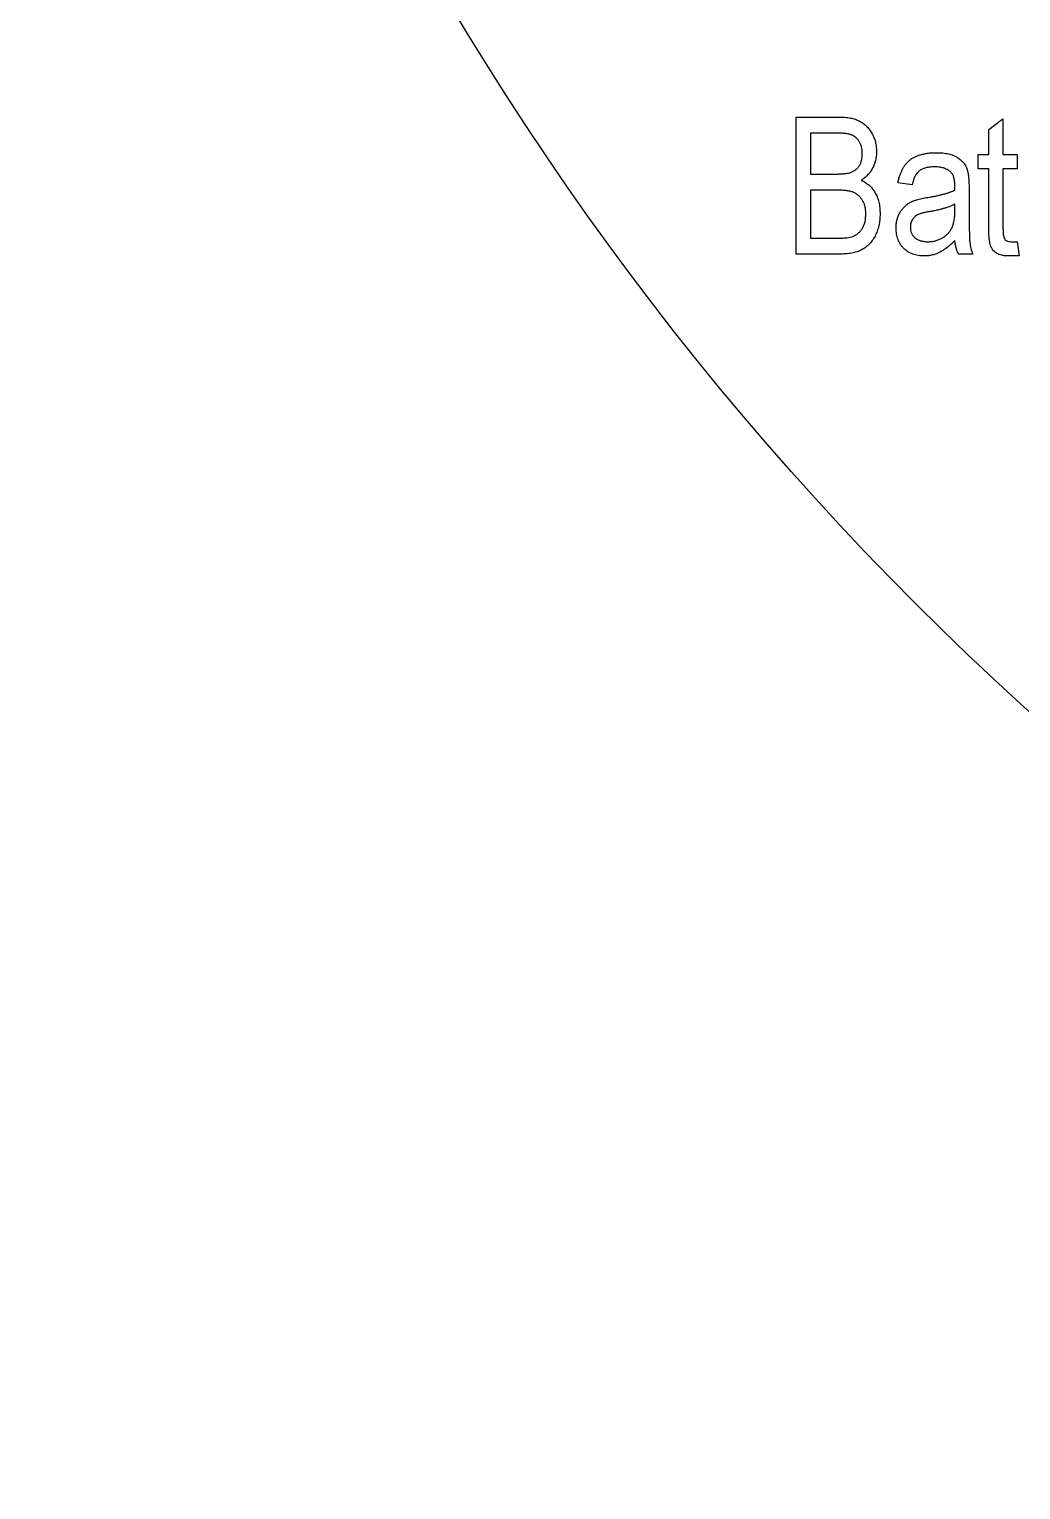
# Model space of a CAD drawing. Header units: millimetres. Extents: x -34 to 34, y -34 to 34.
# Drawn here: x -34 to -22.86, y -34 to -17.59 of the extents above; entities that cross this region are included whole.
import ezdxf

# ---------------------------------------------------------------- set-up
doc = ezdxf.new("R2010")
doc.units = ezdxf.units.MM

msp = doc.modelspace()

# ---------------------------------------------------------------- linework, layer by layer
at = {"color": 7, "linetype": 'Continuous', "lineweight": 25}
for p, q in [((-25.381, -20.114), (-25.381, -18.573)), ((-25.381, -18.573), (-24.903, -18.573)), ((-23.219, -18.713), (-23.059, -18.593)), ((-23.059, -18.593), (-23.059, -18.994)), ((-24.959, -18.753), (-25.221, -18.753)), ((-25.221, -18.753), (-25.221, -19.214)), ((-23.219, -18.994), (-23.219, -18.713)), ((-23.339, -19.154), (-23.339, -18.994)), ((-23.339, -18.994), (-23.219, -18.994)), ((-23.059, -18.994), (-22.899, -18.994)), ((-22.899, -18.994), (-22.899, -19.154)), ((-23.219, -19.154), (-23.339, -19.154)), ((-23.219, -19.794), (-23.219, -19.154)), ((-22.899, -19.154), (-23.059, -19.154)), ((-23.059, -19.154), (-23.059, -19.817)), ((-25.221, -19.214), (-24.938, -19.214)), ((-24.08, -19.334), (-24.24, -19.314)), ((-23.6, -19.394), (-23.6, -19.348)), ((-24.925, -19.394), (-25.221, -19.394)), ((-25.221, -19.394), (-25.221, -19.934)), ((-23.44, -19.395), (-23.44, -19.647)), ((-23.6, -19.621), (-23.6, -19.554)), ((-25.221, -19.934), (-24.903, -19.934)), ((-22.969, -19.974), (-22.899, -19.974)), ((-22.899, -19.974), (-22.879, -20.134)), ((-24.906, -20.114), (-25.381, -20.114)), ((-23.399, -20.114), (-23.56, -20.114)), ((-22.879, -20.134), (-22.998, -20.134))]:
    msp.add_line(p, q, dxfattribs=at)
at = {"color": 7, "linetype": 'Continuous'}
msp.add_circle((0, 0), 34, dxfattribs=at)
at = {"color": 7, "linetype": 'Continuous', "lineweight": 25}
for points, knots in [([(-24.903, -18.573), (-24.891, -18.573), (-24.868, -18.574), (-24.835, -18.576), (-24.803, -18.579), (-24.773, -18.584), (-24.746, -18.59), (-24.72, -18.598), (-24.696, -18.607), (-24.666, -18.62), (-24.632, -18.642), (-24.595, -18.673), (-24.562, -18.711), (-24.533, -18.754), (-24.509, -18.802), (-24.492, -18.853), (-24.482, -18.906), (-24.481, -18.942), (-24.48, -18.961)], [0, 0, 0, 0, 0.05442, 0.106052, 0.154973, 0.201284, 0.245208, 0.286348, 0.325968, 0.363668, 0.436758, 0.511236, 0.587699, 0.668229, 0.750489, 0.832258, 0.914607, 1, 1, 1, 1]), ([(-24.64, -18.986), (-24.641, -18.973), (-24.642, -18.948), (-24.647, -18.911), (-24.658, -18.879), (-24.673, -18.85), (-24.69, -18.824), (-24.711, -18.803), (-24.735, -18.786), (-24.757, -18.776), (-24.777, -18.769), (-24.795, -18.765), (-24.816, -18.761), (-24.839, -18.759), (-24.865, -18.756), (-24.894, -18.755), (-24.925, -18.754), (-24.947, -18.754), (-24.959, -18.753)], [0, 0, 0, 0, 0.085948, 0.164661, 0.239182, 0.309237, 0.376694, 0.440748, 0.503296, 0.566661, 0.601121, 0.640939, 0.686627, 0.737398, 0.794189, 0.856941, 0.92576, 1, 1, 1, 1]), ([(-24.78, -19.199), (-24.77, -19.195), (-24.749, -19.188), (-24.721, -19.171), (-24.696, -19.151), (-24.676, -19.126), (-24.66, -19.098), (-24.648, -19.064), (-24.641, -19.027), (-24.641, -19), (-24.64, -18.986)], [0, 0, 0, 0, 0.123212, 0.240699, 0.354261, 0.466954, 0.584282, 0.710552, 0.847809, 1, 1, 1, 1]), ([(-24.48, -18.961), (-24.481, -18.978), (-24.482, -19.011), (-24.49, -19.06), (-24.505, -19.106), (-24.524, -19.15), (-24.549, -19.19), (-24.579, -19.225), (-24.613, -19.258), (-24.639, -19.275), (-24.652, -19.284)], [0, 0, 0, 0, 0.133379, 0.261925, 0.386749, 0.511436, 0.633636, 0.754358, 0.875769, 1, 1, 1, 1]), ([(-24.24, -19.314), (-24.237, -19.3), (-24.231, -19.272), (-24.22, -19.231), (-24.205, -19.194), (-24.189, -19.16), (-24.171, -19.129), (-24.151, -19.101), (-24.128, -19.077), (-24.103, -19.054), (-24.075, -19.035), (-24.045, -19.019), (-24.012, -19.005), (-23.976, -18.993), (-23.937, -18.985), (-23.896, -18.978), (-23.852, -18.974), (-23.821, -18.974), (-23.806, -18.974)], [0, 0, 0, 0, 0.071672, 0.139658, 0.204097, 0.265719, 0.323825, 0.380059, 0.434943, 0.488801, 0.543017, 0.599418, 0.657508, 0.718663, 0.78303, 0.85123, 0.923435, 1, 1, 1, 1]), ([(-23.806, -18.974), (-23.793, -18.974), (-23.77, -18.974), (-23.735, -18.977), (-23.703, -18.981), (-23.672, -18.987), (-23.644, -18.995), (-23.617, -19.003), (-23.593, -19.014), (-23.564, -19.031), (-23.532, -19.055), (-23.5, -19.087), (-23.476, -19.123), (-23.463, -19.155), (-23.456, -19.184), (-23.452, -19.207), (-23.448, -19.233), (-23.445, -19.261), (-23.442, -19.291), (-23.441, -19.324), (-23.44, -19.358), (-23.44, -19.382), (-23.44, -19.395)], [0, 0, 0, 0, 0.055824, 0.108429, 0.15842, 0.205566, 0.250578, 0.293416, 0.334193, 0.373299, 0.446944, 0.515076, 0.578842, 0.641994, 0.674963, 0.711445, 0.750973, 0.794165, 0.840588, 0.890275, 0.943238, 1, 1, 1, 1]), ([(-24.938, -19.214), (-24.921, -19.214), (-24.889, -19.213), (-24.846, -19.21), (-24.81, -19.207), (-24.79, -19.201), (-24.78, -19.199)], [0, 0, 0, 0, 0.323109, 0.597491, 0.821786, 1, 1, 1, 1]), ([(-23.828, -19.134), (-23.846, -19.134), (-23.879, -19.135), (-23.926, -19.143), (-23.965, -19.156), (-23.993, -19.172), (-24.012, -19.188), (-24.024, -19.202), (-24.036, -19.218), (-24.047, -19.237), (-24.057, -19.258), (-24.065, -19.281), (-24.074, -19.306), (-24.078, -19.325), (-24.08, -19.334)], [0, 0, 0, 0, 0.148259, 0.277447, 0.392322, 0.49422, 0.543638, 0.596671, 0.652267, 0.711588, 0.776271, 0.845196, 0.920134, 1, 1, 1, 1]), ([(-23.642, -19.197), (-23.648, -19.192), (-23.658, -19.182), (-23.677, -19.169), (-23.697, -19.158), (-23.719, -19.149), (-23.744, -19.142), (-23.77, -19.137), (-23.798, -19.134), (-23.818, -19.134), (-23.828, -19.134)], [0, 0, 0, 0, 0.107542, 0.217679, 0.332152, 0.451075, 0.575251, 0.707563, 0.849518, 1, 1, 1, 1]), ([(-23.6, -19.348), (-23.6, -19.34), (-23.6, -19.323), (-23.602, -19.299), (-23.605, -19.277), (-23.61, -19.257), (-23.616, -19.239), (-23.623, -19.223), (-23.632, -19.209), (-23.639, -19.201), (-23.642, -19.197)], [0, 0, 0, 0, 0.161267, 0.309516, 0.446865, 0.574548, 0.691884, 0.800555, 0.903503, 1, 1, 1, 1]), ([(-24.652, -19.284), (-24.636, -19.291), (-24.605, -19.306), (-24.563, -19.338), (-24.526, -19.376), (-24.496, -19.422), (-24.47, -19.474), (-24.453, -19.531), (-24.442, -19.595), (-24.441, -19.639), (-24.44, -19.662)], [0, 0, 0, 0, 0.1134955, 0.2259989, 0.3392691, 0.4584034, 0.5828289, 0.7128866, 0.8512115, 1, 1, 1, 1]), ([(-24.6, -19.663), (-24.601, -19.649), (-24.601, -19.621), (-24.608, -19.581), (-24.619, -19.545), (-24.636, -19.512), (-24.655, -19.484), (-24.678, -19.458), (-24.704, -19.438), (-24.729, -19.424), (-24.751, -19.415), (-24.769, -19.409), (-24.79, -19.405), (-24.813, -19.401), (-24.838, -19.398), (-24.865, -19.396), (-24.895, -19.394), (-24.915, -19.394), (-24.925, -19.394)], [0, 0, 0, 0, 0.088178, 0.170396, 0.247855, 0.322312, 0.393986, 0.462693, 0.530459, 0.59895, 0.634998, 0.674841, 0.718975, 0.766637, 0.818461, 0.874566, 0.935074, 1, 1, 1, 1]), ([(-24.26, -19.82), (-24.26, -19.804), (-24.259, -19.774), (-24.251, -19.73), (-24.238, -19.689), (-24.22, -19.65), (-24.197, -19.615), (-24.17, -19.584), (-24.14, -19.557), (-24.111, -19.538), (-24.086, -19.525), (-24.064, -19.515), (-24.04, -19.507), (-24.014, -19.498), (-23.986, -19.491), (-23.955, -19.485), (-23.922, -19.479), (-23.899, -19.476), (-23.887, -19.474)], [0, 0, 0, 0, 0.082234, 0.160067, 0.235715, 0.310162, 0.38384, 0.454974, 0.526416, 0.598714, 0.636677, 0.678142, 0.722779, 0.770713, 0.82244, 0.877675, 0.937024, 1, 1, 1, 1]), ([(-23.887, -19.474), (-23.871, -19.471), (-23.841, -19.466), (-23.797, -19.457), (-23.756, -19.447), (-23.718, -19.437), (-23.684, -19.428), (-23.653, -19.417), (-23.625, -19.406), (-23.608, -19.398), (-23.6, -19.394)], [0, 0, 0, 0, 0.161132, 0.311379, 0.450631, 0.581265, 0.699834, 0.810076, 0.909893, 1, 1, 1, 1]), ([(-24.44, -19.662), (-24.441, -19.685), (-24.442, -19.729), (-24.453, -19.794), (-24.471, -19.855), (-24.495, -19.91), (-24.526, -19.96), (-24.561, -20.003), (-24.602, -20.039), (-24.64, -20.063), (-24.673, -20.078), (-24.699, -20.088), (-24.729, -20.096), (-24.76, -20.103), (-24.793, -20.108), (-24.829, -20.111), (-24.867, -20.114), (-24.893, -20.114), (-24.906, -20.114)], [0, 0, 0, 0, 0.092717, 0.180183, 0.264484, 0.346455, 0.425071, 0.499228, 0.571412, 0.642309, 0.678851, 0.717474, 0.75812, 0.800807, 0.846825, 0.895075, 0.946116, 1, 1, 1, 1]), ([(-24.748, -19.915), (-24.736, -19.91), (-24.714, -19.9), (-24.684, -19.879), (-24.658, -19.853), (-24.637, -19.823), (-24.62, -19.789), (-24.608, -19.751), (-24.602, -19.708), (-24.601, -19.678), (-24.6, -19.663)], [0, 0, 0, 0, 0.121041, 0.236157, 0.35026, 0.466772, 0.588248, 0.715361, 0.85245, 1, 1, 1, 1]), ([(-23.868, -19.634), (-23.884, -19.637), (-23.914, -19.641), (-23.954, -19.65), (-23.986, -19.659), (-24.012, -19.669), (-24.032, -19.68), (-24.05, -19.693), (-24.065, -19.709), (-24.078, -19.726), (-24.088, -19.745), (-24.095, -19.766), (-24.099, -19.788), (-24.1, -19.803), (-24.1, -19.811)], [0, 0, 0, 0, 0.14934, 0.275223, 0.379381, 0.460149, 0.528661, 0.595254, 0.661259, 0.727482, 0.793768, 0.860117, 0.928629, 1, 1, 1, 1]), ([(-23.903, -19.974), (-23.888, -19.974), (-23.86, -19.973), (-23.819, -19.965), (-23.779, -19.952), (-23.743, -19.934), (-23.709, -19.912), (-23.679, -19.885), (-23.654, -19.856), (-23.638, -19.828), (-23.626, -19.804), (-23.619, -19.783), (-23.613, -19.761), (-23.608, -19.737), (-23.604, -19.71), (-23.601, -19.682), (-23.6, -19.652), (-23.6, -19.631), (-23.6, -19.621)], [0, 0, 0, 0, 0.080989, 0.159694, 0.23733, 0.314925, 0.391527, 0.46509, 0.537554, 0.610123, 0.648415, 0.689106, 0.732481, 0.779017, 0.829093, 0.882471, 0.939203, 1, 1, 1, 1]), ([(-23.6, -19.554), (-23.608, -19.558), (-23.624, -19.566), (-23.651, -19.577), (-23.68, -19.588), (-23.713, -19.598), (-23.748, -19.608), (-23.785, -19.617), (-23.826, -19.626), (-23.854, -19.631), (-23.868, -19.634)], [0, 0, 0, 0, 0.094992, 0.197636, 0.308786, 0.428717, 0.55824, 0.696859, 0.843641, 1, 1, 1, 1]), ([(-23.44, -19.647), (-23.44, -19.668), (-23.44, -19.708), (-23.439, -19.765), (-23.438, -19.816), (-23.437, -19.861), (-23.437, -19.899), (-23.435, -19.932), (-23.434, -19.958), (-23.43, -19.997), (-23.421, -20.049), (-23.407, -20.092), (-23.399, -20.114)], [0, 0, 0, 0, 0.133924, 0.254596, 0.362671, 0.4575, 0.539735, 0.608765, 0.664555, 0.707833, 0.854007, 1, 1, 1, 1]), ([(-23.942, -20.134), (-23.954, -20.134), (-23.977, -20.134), (-24.01, -20.129), (-24.042, -20.123), (-24.072, -20.114), (-24.1, -20.102), (-24.127, -20.087), (-24.151, -20.07), (-24.174, -20.05), (-24.194, -20.028), (-24.212, -20.003), (-24.227, -19.977), (-24.239, -19.949), (-24.248, -19.919), (-24.255, -19.888), (-24.259, -19.854), (-24.26, -19.831), (-24.26, -19.82)], [0, 0, 0, 0, 0.069938, 0.136607, 0.20102, 0.262641, 0.323067, 0.382603, 0.441637, 0.501221, 0.560761, 0.619651, 0.678956, 0.739059, 0.800679, 0.864011, 0.930681, 1, 1, 1, 1]), ([(-24.1, -19.811), (-24.099, -19.823), (-24.099, -19.846), (-24.088, -19.878), (-24.072, -19.907), (-24.048, -19.931), (-24.019, -19.951), (-23.984, -19.964), (-23.945, -19.973), (-23.917, -19.974), (-23.903, -19.974)], [0, 0, 0, 0, 0.1228737, 0.2365987, 0.3491832, 0.4641089, 0.5842745, 0.7105898, 0.8480467, 1, 1, 1, 1]), ([(-22.998, -20.134), (-23.011, -20.134), (-23.036, -20.134), (-23.072, -20.127), (-23.104, -20.118), (-23.131, -20.103), (-23.155, -20.086), (-23.174, -20.065), (-23.19, -20.041), (-23.2, -20.019), (-23.205, -19.998), (-23.209, -19.979), (-23.213, -19.957), (-23.215, -19.931), (-23.217, -19.901), (-23.218, -19.869), (-23.219, -19.832), (-23.219, -19.807), (-23.219, -19.794)], [0, 0, 0, 0, 0.082978, 0.158466, 0.227964, 0.292396, 0.353441, 0.412531, 0.471462, 0.531841, 0.565997, 0.606892, 0.654804, 0.709656, 0.771661, 0.840124, 0.916455, 1, 1, 1, 1]), ([(-23.059, -19.817), (-23.059, -19.831), (-23.059, -19.857), (-23.056, -19.89), (-23.053, -19.916), (-23.047, -19.93), (-23.045, -19.936)], [0, 0, 0, 0, 0.3490506, 0.631075, 0.845143, 1, 1, 1, 1]), ([(-24.903, -19.934), (-24.887, -19.934), (-24.856, -19.934), (-24.814, -19.93), (-24.778, -19.925), (-24.757, -19.918), (-24.748, -19.915)], [0, 0, 0, 0, 0.3127941, 0.5827301, 0.8109484, 1, 1, 1, 1]), ([(-23.6, -19.96), (-23.613, -19.974), (-23.638, -20), (-23.679, -20.036), (-23.721, -20.066), (-23.763, -20.091), (-23.807, -20.11), (-23.851, -20.124), (-23.896, -20.133), (-23.926, -20.134), (-23.942, -20.134)], [0, 0, 0, 0, 0.144192, 0.280329, 0.40997, 0.534278, 0.653528, 0.769514, 0.884388, 1, 1, 1, 1]), ([(-23.56, -20.114), (-23.565, -20.103), (-23.575, -20.08), (-23.586, -20.043), (-23.594, -20.002), (-23.598, -19.974), (-23.6, -19.96)], [0, 0, 0, 0, 0.230051, 0.470725, 0.728244, 1, 1, 1, 1]), ([(-23.045, -19.936), (-23.041, -19.942), (-23.034, -19.954), (-23.016, -19.966), (-22.994, -19.973), (-22.978, -19.974), (-22.969, -19.974)], [0, 0, 0, 0, 0.23382, 0.463567, 0.713334, 1, 1, 1, 1])]:
    msp.add_open_spline(points, degree=3, knots=knots, dxfattribs=at)

doc.saveas('drawing.dxf')
